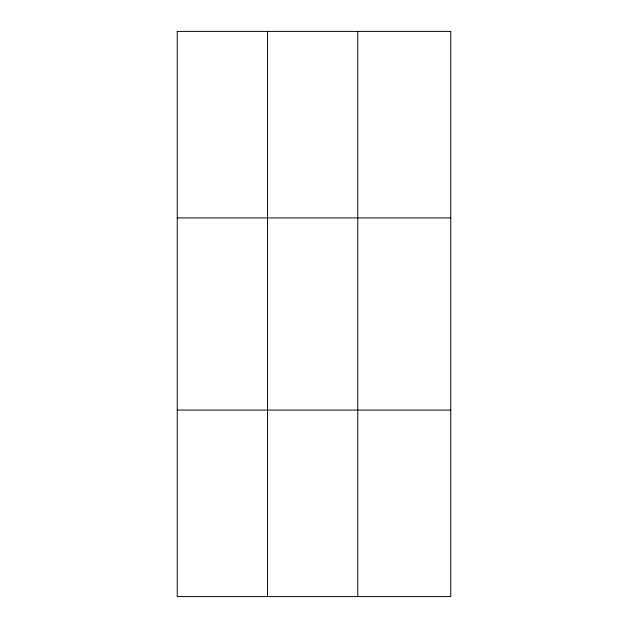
<?xml version="1.0" encoding="UTF-8"?>
<svg xmlns="http://www.w3.org/2000/svg" width="628" height="628" viewBox="0 0 628 628"><rect width="100%" height="100%" fill="white"/><g stroke="black" fill="none" stroke-linecap="round" stroke-linejoin="round"><path stroke-width="0.94" d="M267.504 596.6L267.504 31.4M357.764 596.6L357.764 31.4M177.245 217.916L450.755 217.916M177.245 410.084L450.755 410.084M450.755 31.4L450.755 596.6L177.245 596.6L177.245 31.4L450.755 31.4"/></g></svg>
